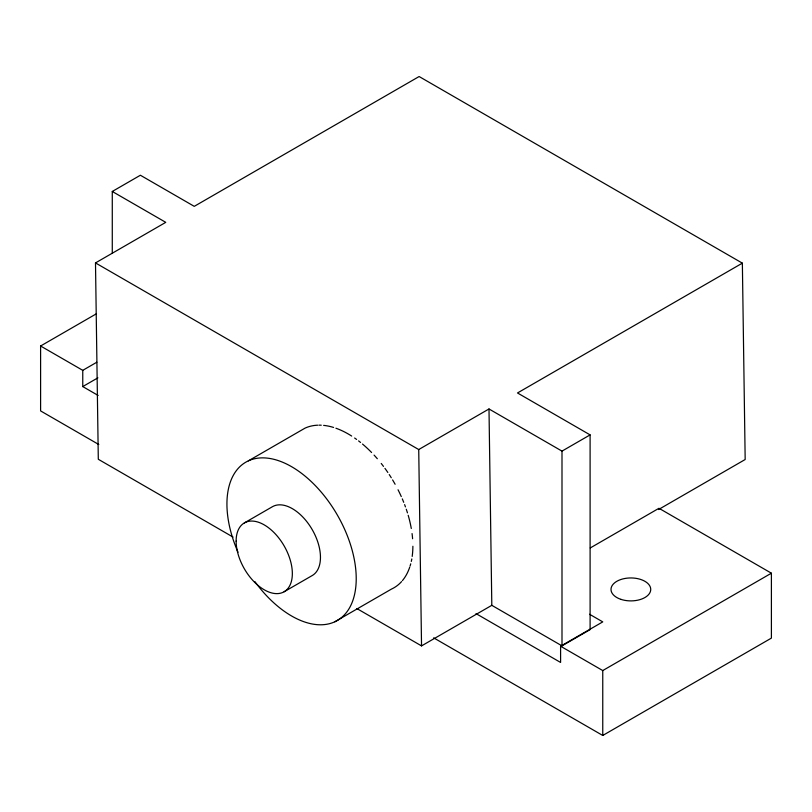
<?xml version="1.0" encoding="UTF-8"?>
<svg xmlns="http://www.w3.org/2000/svg" width="812" height="812" viewBox="0 0 812 812"><rect width="100%" height="100%" fill="white"/><g stroke="black" fill="none" stroke-linecap="round" stroke-linejoin="round"><path stroke-width="1.22" d="M112.279 253.435L112.279 191.47L140.385 175.24L194.261 206.349L419.124 76.531L742.361 263.149L745.172 459.511L658.522 509.54M233.074 537.087L98.303 459.277L95.491 262.915L165.76 222.346L112.279 191.47M98.79 444.509L40.6 410.913L40.6 346.003L96.445 313.757M40.6 346.003L82.763 370.343L96.811 362.233M82.763 370.343L82.763 386.573L97.897 377.834M248.35 460.861L305.018 428.147A91.421 52.78 60 0 1 317.685 425.194M244.361 522.918L272.477 506.688A39.747 22.949 60 0 1 312.224 529.637A39.747 22.949 60 0 1 312.224 575.546L284.119 591.765M95.491 262.915L418.728 449.543L488.997 408.974L561.995 451.117L590.101 434.887L590.101 629.625L561.995 645.855L491.808 605.326L488.997 408.974M742.361 263.149L517.498 392.967L590.101 434.887M334.808 621.789L391.465 589.086A91.421 52.78 60 0 0 401.585 581.585M590.273 547.938L658.968 508.282L771.4 573.191L771.4 638.11L602.758 735.469L433.669 637.856M356.894 608.574L421.54 645.895L491.808 605.326M476.015 613.618L560.595 662.45L560.595 646.22L602.758 621.88L589.583 614.268M560.595 646.22L602.758 670.56L771.4 573.191M82.763 386.573L98.14 395.454M418.728 449.543L421.54 645.895M602.758 670.56L602.758 735.469M561.995 451.117L561.995 645.855M238.028 552.221A91.421 52.78 60 0 1 279.054 460.861A91.421 52.78 60 0 1 354.874 593.034A91.421 52.78 60 0 1 254.866 581.575M318.933 425.153A91.421 52.78 60 0 1 321.258 425.204M323.643 425.376A91.421 52.78 60 0 1 333.58 427.447M335.935 428.228A91.421 52.78 60 0 1 351.667 436.054M354.631 438.023A91.421 52.78 60 0 1 356.61 439.424M358.579 440.906A91.421 52.78 60 0 1 360.558 442.449M362.517 444.052A91.421 52.78 60 0 1 371.591 452.497M374.078 455.106A91.421 52.78 60 0 1 377.316 458.729M381.234 463.469A91.421 52.78 60 0 1 383.487 466.392M384.949 468.372A91.421 52.78 60 0 1 387.832 472.462M389.232 474.553A91.421 52.78 60 0 1 391.272 477.75M392.592 479.912A91.421 52.78 60 0 1 395.109 484.267M398.042 489.778A91.421 52.78 60 0 1 401.29 496.579M402.295 498.872A91.421 52.78 60 0 1 403.716 502.313M404.609 504.617A91.421 52.78 60 0 1 405.452 506.901M406.274 509.246A91.421 52.78 60 0 1 407.462 512.869M408.192 515.295A91.421 52.78 60 0 1 411.288 528.49M412.06 533.575A91.421 52.78 60 0 1 412.597 538.742M412.882 546.253A91.421 52.78 60 0 1 412.191 556.423M411.796 558.961A91.421 52.78 60 0 1 411.308 561.427M410.73 563.812A91.421 52.78 60 0 1 410.07 566.106M409.705 567.223A91.421 52.78 60 0 1 402.427 580.6M620.926 599.357A19.874 11.48 0 0 0 650.737 589.421A19.874 11.48 0 0 0 620.926 579.484A19.874 11.48 0 0 0 620.926 599.357M236.13 541.117A39.747 22.949 60 0 0 278.293 593.562A39.747 22.949 60 0 0 278.293 537.351A39.747 22.949 60 0 0 236.13 541.117"/></g></svg>
